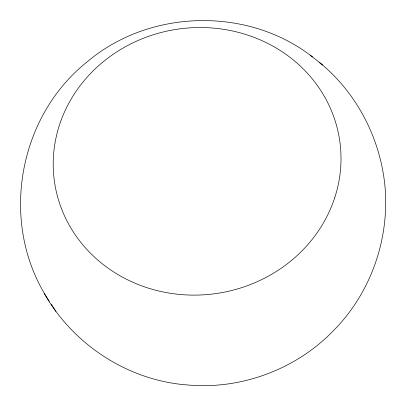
<?xml version="1.0" encoding="UTF-8"?>
<svg xmlns="http://www.w3.org/2000/svg" width="406" height="406" viewBox="0 0 406 406"><rect width="100%" height="100%" fill="white"/><g stroke="black" fill="none" stroke-linecap="round" stroke-linejoin="round"><path stroke-width="0.61" d="M334.711 197.768L334.762 197.615A144.094 133.589 -8 0 0 295.644 61.91A144.094 133.589 -8 0 0 146.698 37.007L144.521 37.829A144.094 133.589 -8 0 0 60.92 207.167L61.529 208.78A144.094 133.589 -8 0 0 157.426 290.676L159.213 291.107A144.094 133.589 -8 0 0 334.067 199.696L334.691 197.839M312.503 56.947C248.005 6.511 149.606 8.927 87.265 61.788C16.595 117.933 -1.005 226.081 49.309 301.267M319.618 62.59C356.24 92.355 379.569 137.106 384.731 183.872C390.298 236.881 371.586 291.95 334.118 329.966C296.898 368.978 241.641 389.806 187.907 384.995C128.687 380.833 73.445 344.953 44.249 293.462M310.159 55.099L322.648 64.975M51.329 304.333L55.891 311.372"/></g></svg>
